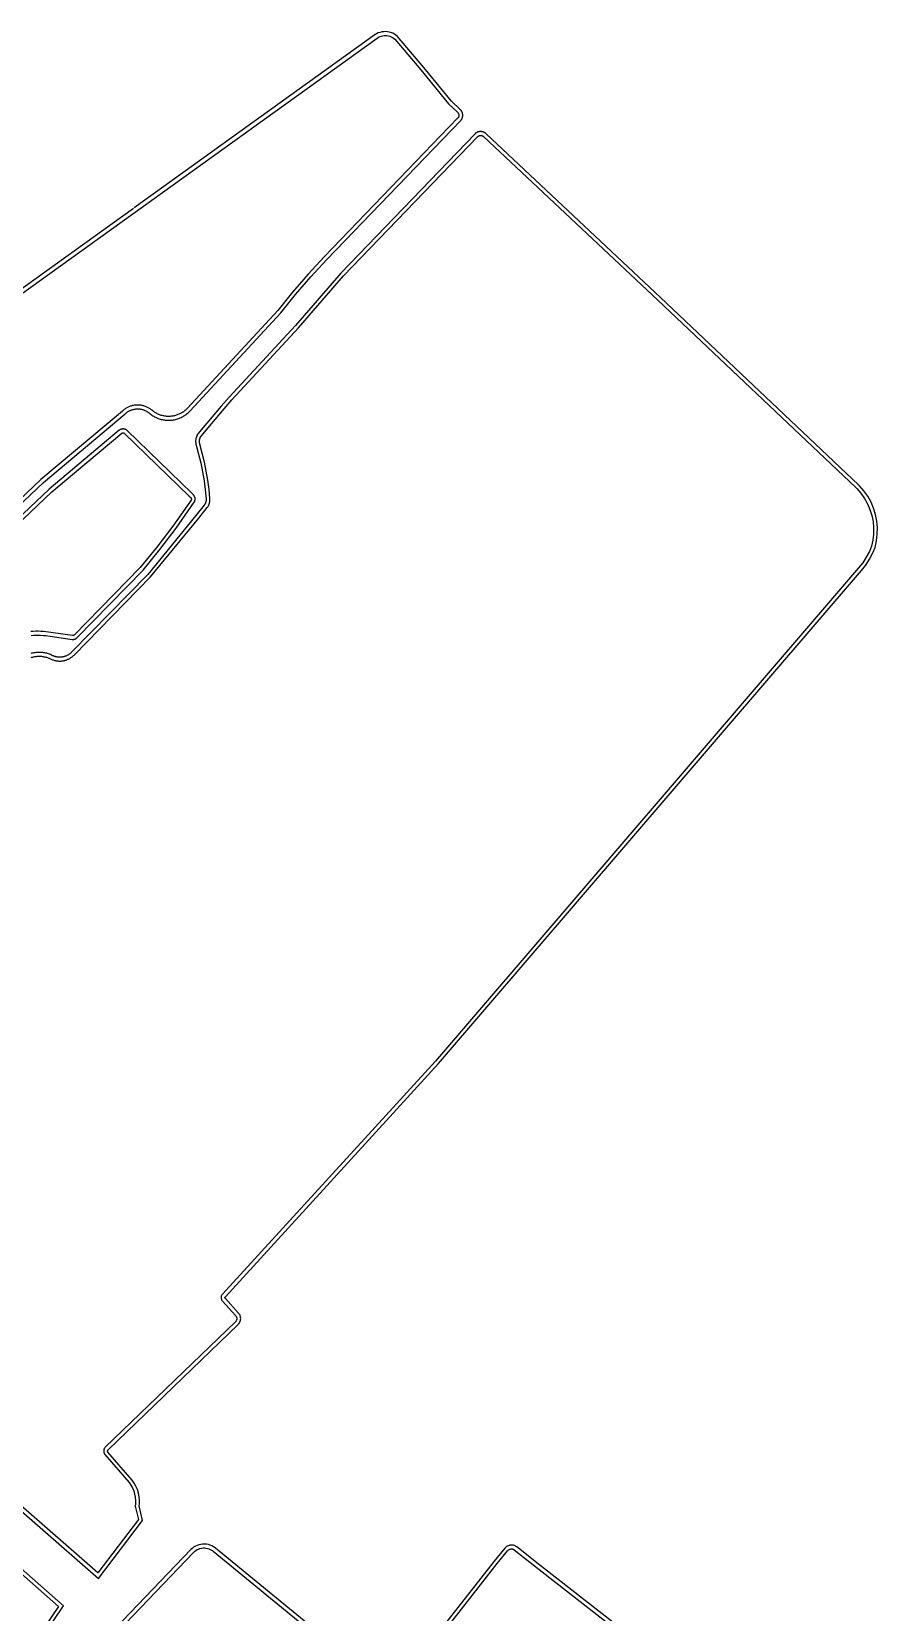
# Model space of a CAD drawing. Header units: millimetres. Extents: x 676447 to 689606, y 7455628 to 7463967.
# Drawn here: x 683275.9 to 683451.5, y 7463486.7 to 7463814.7 of the extents above; entities that cross this region are included whole.
import ezdxf

# ---------------------------------------------------------------- set-up
doc = ezdxf.new("R2010")
doc.units = ezdxf.units.MM
doc.header["$LTSCALE"] = 0.1
doc.header["$MEASUREMENT"] = 0
doc.layers.add('MUB_MEIOFIO', color=7, linetype='Continuous')
doc.layers.add('MUB_QUADRAS', color=7, linetype='Continuous')

msp = doc.modelspace()

# ---------------------------------------------------------------- linework, layer by layer
at = {"layer": 'MUB_MEIOFIO', "color": 244, "linetype": 'Continuous'}
for points in [[(683259.48, 7463703.31), (683278.35, 7463721.16), (683295.3, 7463735.39), (683295.41, 7463735.5), (683295.52, 7463735.58), (683295.62, 7463735.67), (683295.73, 7463735.74), (683295.83, 7463735.82), (683295.95, 7463735.89), (683296.06, 7463735.96), (683296.18, 7463736.02), (683296.3, 7463736.08), (683296.42, 7463736.13), (683296.54, 7463736.18), (683296.66, 7463736.23), (683296.79, 7463736.27), (683296.91, 7463736.31), (683297.04, 7463736.34), (683297.17, 7463736.37), (683297.3, 7463736.39), (683297.43, 7463736.41), (683297.56, 7463736.42), (683297.69, 7463736.43), (683297.83, 7463736.44), (683297.96, 7463736.44), (683298.09, 7463736.44), (683298.22, 7463736.43), (683298.35, 7463736.42), (683298.48, 7463736.4), (683298.61, 7463736.38), (683298.74, 7463736.35), (683298.87, 7463736.32), (683299, 7463736.29), (683299.13, 7463736.25), (683299.25, 7463736.2), (683299.37, 7463736.15), (683299.49, 7463736.1), (683299.61, 7463736.04), (683299.73, 7463735.98), (683299.85, 7463735.92), (683299.96, 7463735.85), (683300.07, 7463735.78), (683300.18, 7463735.7), (683300.28, 7463735.62), (683300.39, 7463735.53), (683300.55, 7463735.4), (683300.72, 7463735.27), (683300.89, 7463735.15), (683301.07, 7463735.03), (683301.25, 7463734.92), (683301.44, 7463734.82), (683301.63, 7463734.72), (683301.82, 7463734.63), (683302.01, 7463734.54), (683302.21, 7463734.46), (683302.41, 7463734.39), (683302.61, 7463734.33), (683302.82, 7463734.27), (683303.03, 7463734.22), (683303.24, 7463734.18), (683303.45, 7463734.14), (683303.66, 7463734.12), (683303.87, 7463734.1), (683304.08, 7463734.08), (683304.29, 7463734.08), (683304.51, 7463734.08), (683304.72, 7463734.09), (683304.93, 7463734.1), (683305.14, 7463734.13), (683305.35, 7463734.16), (683305.56, 7463734.2), (683305.77, 7463734.24), (683305.98, 7463734.3), (683306.18, 7463734.36), (683306.38, 7463734.42), (683306.58, 7463734.5), (683306.78, 7463734.58), (683306.97, 7463734.67), (683307.17, 7463734.76), (683307.35, 7463734.86), (683307.54, 7463734.97), (683307.72, 7463735.08), (683307.89, 7463735.2), (683308.06, 7463735.33), (683308.23, 7463735.46), (683308.39, 7463735.6), (683308.55, 7463735.74), (683308.7, 7463735.89), (683308.85, 7463736.04), (683327.63, 7463756.34), (683330.71, 7463760.16), (683333.9, 7463763.84), (683337.22, 7463767.42), (683364.94, 7463796.19), (683364.97, 7463796.23), (683365.01, 7463796.27), (683365.05, 7463796.32), (683365.08, 7463796.36), (683365.12, 7463796.41), (683365.15, 7463796.46), (683365.18, 7463796.51), (683365.21, 7463796.56), (683365.23, 7463796.61), (683365.26, 7463796.67), (683365.28, 7463796.72), (683365.3, 7463796.78), (683365.32, 7463796.83), (683365.34, 7463796.89), (683365.35, 7463796.94), (683365.37, 7463797), (683365.38, 7463797.06), (683365.39, 7463797.12), (683365.4, 7463797.17), (683365.4, 7463797.23), (683365.41, 7463797.29), (683365.41, 7463797.35), (683365.41, 7463797.41), (683365.4, 7463797.47), (683365.4, 7463797.52), (683365.39, 7463797.58), (683365.38, 7463797.64), (683365.37, 7463797.7), (683365.36, 7463797.76), (683365.35, 7463797.81), (683365.33, 7463797.87), (683365.31, 7463797.92), (683365.29, 7463797.98), (683365.27, 7463798.03), (683365.25, 7463798.09), (683365.22, 7463798.14), (683365.19, 7463798.19), (683365.16, 7463798.24), (683365.13, 7463798.29), (683365.1, 7463798.34), (683365.07, 7463798.39), (683365.03, 7463798.43), (683364.99, 7463798.48), (683364.95, 7463798.52), (683364.91, 7463798.56), (683364.87, 7463798.6), (683363.07, 7463800.29), (683357.32, 7463807.31), (683351.86, 7463813.73), (683351.55, 7463813.98), (683351.23, 7463814.2), (683350.89, 7463814.39), (683350.52, 7463814.54), (683350.15, 7463814.64), (683349.78, 7463814.71), (683349.39, 7463814.74), (683349.01, 7463814.72), (683348.61, 7463814.67), (683348.25, 7463814.58), (683347.88, 7463814.45), (683347.52, 7463814.27), (683347.3, 7463814.13), (683347.25, 7463814.12), (683297.21, 7463778.15)], [(683239.07, 7463537.98), (683289.8, 7463493.72), (683298.95, 7463505.77), (683298.23, 7463508.75), (683298.28, 7463509.17), (683298.29, 7463509.93), (683298.22, 7463510.68), (683298.08, 7463511.42), (683297.87, 7463512.14), (683297.57, 7463512.84), (683297.2, 7463513.51), (683296.77, 7463514.13), (683291.76, 7463519.93), (683291.76, 7463519.93), (683291.73, 7463519.98), (683291.71, 7463520.01), (683291.69, 7463520.07), (683291.68, 7463520.07), (683291.68, 7463520.08), (683291.68, 7463520.14), (683291.68, 7463520.18), (683291.68, 7463520.21), (683291.68, 7463520.22), (683291.7, 7463520.26), (683291.71, 7463520.29), (683291.72, 7463520.3), (683291.75, 7463520.35), (683291.78, 7463520.38), (683318.82, 7463546.44), (683318.89, 7463546.52), (683319, 7463546.65), (683319.09, 7463546.81), (683319.16, 7463546.93), (683319.24, 7463547.14), (683319.27, 7463547.31), (683319.3, 7463547.45), (683319.32, 7463547.64), (683319.3, 7463547.86), (683319.27, 7463548.03), (683319.23, 7463548.16), (683319.18, 7463548.33), (683319.07, 7463548.51), (683318.97, 7463548.66), (683318.87, 7463548.78), (683316.13, 7463551.78), (683316.12, 7463551.8), (683316.09, 7463551.83), (683316.08, 7463551.86), (683316.07, 7463551.89), (683316.06, 7463551.93), (683316.05, 7463551.96), (683316.05, 7463551.96), (683316.05, 7463552), (683316.06, 7463552.07), (683316.06, 7463552.07), (683316.07, 7463552.09), (683316.09, 7463552.14), (683316.1, 7463552.15), (683316.13, 7463552.19), (683360.37, 7463600.56), (683448.2, 7463702.93), (683449.1, 7463704.03), (683449.89, 7463705.25), (683450.55, 7463706.54), (683451.01, 7463707.68), (683451.32, 7463709.05), (683451.48, 7463710.41), (683451.5, 7463711.79), (683451.38, 7463713.16), (683451.12, 7463714.52), (683450.7, 7463715.83), (683450.17, 7463717.1), (683449.49, 7463718.3), (683448.7, 7463719.43), (683447.8, 7463720.45), (683447.59, 7463720.67), (683406.5, 7463759.59), (683370.28, 7463793.54), (683370.24, 7463793.57), (683370.19, 7463793.61), (683370.15, 7463793.65), (683370.1, 7463793.68), (683370.05, 7463793.72), (683370, 7463793.75), (683369.95, 7463793.78), (683369.9, 7463793.8), (683369.84, 7463793.83), (683369.79, 7463793.85), (683369.74, 7463793.88), (683369.68, 7463793.9), (683369.63, 7463793.92), (683369.57, 7463793.93), (683369.51, 7463793.95), (683369.45, 7463793.96), (683369.4, 7463793.97), (683369.34, 7463793.98), (683369.28, 7463793.99), (683369.22, 7463793.99), (683369.16, 7463793.99), (683369.1, 7463793.99), (683369.04, 7463793.99), (683368.99, 7463793.99), (683368.93, 7463793.98), (683368.87, 7463793.98), (683368.81, 7463793.97), (683368.75, 7463793.95), (683368.7, 7463793.94), (683368.64, 7463793.92), (683368.58, 7463793.91), (683368.53, 7463793.89), (683368.47, 7463793.87), (683368.42, 7463793.84), (683368.37, 7463793.82), (683368.31, 7463793.79), (683368.26, 7463793.76), (683368.21, 7463793.73), (683368.16, 7463793.7), (683368.11, 7463793.67), (683368.07, 7463793.63), (683368.02, 7463793.59), (683367.98, 7463793.55), (683367.93, 7463793.51), (683367.9, 7463793.48), (683340.09, 7463764.61), (683330.71, 7463753.76), (683316.91, 7463738.84), (683315.27, 7463736.99), (683310.45, 7463731.28), (683310.4, 7463731.2), (683310.35, 7463731.12), (683310.3, 7463731.04), (683310.26, 7463730.95), (683310.21, 7463730.86), (683310.18, 7463730.78), (683310.14, 7463730.69), (683310.11, 7463730.6), (683310.08, 7463730.5), (683310.05, 7463730.41), (683310.03, 7463730.32), (683310.01, 7463730.22), (683309.99, 7463730.13), (683309.98, 7463730.03), (683309.97, 7463729.93), (683309.96, 7463729.84), (683309.96, 7463729.74), (683309.96, 7463729.64), (683309.96, 7463729.55), (683309.97, 7463729.45), (683309.98, 7463729.36), (683309.99, 7463729.26), (683310.01, 7463729.16), (683310.03, 7463729.07), (683310.05, 7463728.98), (683310.07, 7463728.89), (683310.58, 7463727.06), (683311.02, 7463725.23), (683311.4, 7463723.38), (683311.71, 7463721.51), (683311.95, 7463719.64), (683312.13, 7463717.76), (683312.14, 7463717.7), (683312.14, 7463717.63), (683312.14, 7463717.57), (683312.14, 7463717.5), (683312.13, 7463717.44), (683312.12, 7463717.37), (683312.11, 7463717.31), (683312.1, 7463717.24), (683312.09, 7463717.18), (683312.07, 7463717.11), (683312.05, 7463717.05), (683312.03, 7463716.99), (683312.01, 7463716.93), (683311.99, 7463716.87), (683311.96, 7463716.81), (683311.93, 7463716.75), (683311.9, 7463716.69), (683311.86, 7463716.63), (683311.83, 7463716.58), (683311.79, 7463716.52), (683311.76, 7463716.47), (683309.99, 7463714.3), (683300.01, 7463702.1), (683284.17, 7463685.93), (683284.09, 7463685.84), (683284, 7463685.76), (683283.91, 7463685.69), (683283.82, 7463685.62), (683283.73, 7463685.55), (683283.63, 7463685.48), (683283.54, 7463685.42), (683283.44, 7463685.36), (683283.34, 7463685.3), (683283.23, 7463685.25), (683283.13, 7463685.2), (683283.02, 7463685.15), (683282.91, 7463685.11), (683282.8, 7463685.07), (683282.69, 7463685.04), (683282.58, 7463685.01), (683282.47, 7463684.98), (683282.35, 7463684.96), (683282.24, 7463684.94), (683282.12, 7463684.92), (683282.01, 7463684.91), (683281.89, 7463684.9), (683281.77, 7463684.9), (683281.66, 7463684.9), (683281.54, 7463684.91), (683281.43, 7463684.91), (683281.31, 7463684.93), (683281.2, 7463684.94), (683281.08, 7463684.96), (683280.97, 7463684.99), (683280.86, 7463685.02), (683280.74, 7463685.05), (683280.63, 7463685.08), (683280.52, 7463685.12), (683280.42, 7463685.17), (683280.31, 7463685.21), (683280.19, 7463685.27), (683280.19, 7463685.27), (683280.02, 7463685.35), (683279.83, 7463685.44), (683279.63, 7463685.51), (683279.44, 7463685.59), (683279.24, 7463685.65), (683279.04, 7463685.71), (683278.83, 7463685.76), (683278.63, 7463685.8), (683278.42, 7463685.84), (683278.22, 7463685.87), (683278.01, 7463685.89), (683277.8, 7463685.9), (683277.59, 7463685.91), (683277.38, 7463685.91), (683277.17, 7463685.9), (683276.96, 7463685.89), (683276.76, 7463685.87), (683276.55, 7463685.84), (683276.34, 7463685.81), (683276.14, 7463685.76), (683275.94, 7463685.71), (683275.73, 7463685.66)], [(683297.09, 7463778.06), (683230.67, 7463730.33), (683163.09, 7463682.41), (683082.51, 7463626.96)], [(683275.79, 7463689.43), (683276.29, 7463689.47), (683276.79, 7463689.49), (683277.29, 7463689.49), (683277.79, 7463689.47), (683278.29, 7463689.44), (683278.78, 7463689.39), (683279.28, 7463689.32), (683279.79, 7463689.24), (683284.32, 7463688.6), (683284.36, 7463688.6), (683284.4, 7463688.59), (683284.44, 7463688.59), (683284.48, 7463688.59), (683284.52, 7463688.59), (683284.56, 7463688.59), (683284.6, 7463688.6), (683284.65, 7463688.6), (683284.69, 7463688.61), (683284.73, 7463688.62), (683284.77, 7463688.63), (683284.81, 7463688.64), (683284.85, 7463688.65), (683284.89, 7463688.66), (683284.93, 7463688.68), (683284.97, 7463688.69), (683285, 7463688.71), (683285.04, 7463688.73), (683285.08, 7463688.75), (683285.11, 7463688.77), (683285.15, 7463688.79), (683285.18, 7463688.82), (683285.21, 7463688.84), (683285.25, 7463688.87), (683285.28, 7463688.89), (683285.31, 7463688.92), (683285.33, 7463688.95), (683299.06, 7463702.98), (683302.56, 7463707.27), (683305.9, 7463711.66), (683309.66, 7463717.05), (683309.68, 7463717.08), (683309.7, 7463717.11), (683309.72, 7463717.15), (683309.74, 7463717.18), (683309.76, 7463717.22), (683309.77, 7463717.26), (683309.79, 7463717.3), (683309.8, 7463717.34), (683309.82, 7463717.37), (683309.83, 7463717.41), (683309.84, 7463717.45), (683309.85, 7463717.49), (683309.86, 7463717.54), (683309.86, 7463717.58), (683309.87, 7463717.62), (683309.87, 7463717.66), (683309.87, 7463717.7), (683309.87, 7463717.74), (683309.87, 7463717.78), (683309.87, 7463717.82), (683309.86, 7463717.86), (683309.86, 7463717.91), (683309.85, 7463717.95), (683309.84, 7463717.99), (683309.83, 7463718.03), (683309.82, 7463718.07), (683309.81, 7463718.11), (683309.8, 7463718.15), (683309.78, 7463718.18), (683309.76, 7463718.22), (683309.75, 7463718.26), (683309.73, 7463718.3), (683309.71, 7463718.33), (683309.69, 7463718.37), (683309.66, 7463718.4), (683309.64, 7463718.44), (683309.62, 7463718.47), (683309.59, 7463718.5), (683309.56, 7463718.53), (683309.53, 7463718.56), (683309.51, 7463718.59), (683309.16, 7463718.93), (683295.72, 7463731.94), (683295.69, 7463731.97), (683295.66, 7463731.99), (683295.62, 7463732.02), (683295.59, 7463732.04), (683295.56, 7463732.07), (683295.52, 7463732.09), (683295.49, 7463732.11), (683295.45, 7463732.13), (683295.41, 7463732.15), (683295.37, 7463732.17), (683295.34, 7463732.19), (683295.3, 7463732.2), (683295.26, 7463732.22), (683295.22, 7463732.23), (683295.18, 7463732.24), (683295.13, 7463732.25), (683295.09, 7463732.26), (683295.05, 7463732.26), (683295.01, 7463732.27), (683294.97, 7463732.27), (683294.93, 7463732.27), (683294.89, 7463732.27), (683294.84, 7463732.27), (683294.8, 7463732.27), (683294.76, 7463732.27), (683294.72, 7463732.26), (683294.68, 7463732.26), (683294.64, 7463732.25), (683294.59, 7463732.24), (683294.55, 7463732.23), (683294.51, 7463732.22), (683294.47, 7463732.2), (683294.43, 7463732.19), (683294.4, 7463732.17), (683294.36, 7463732.15), (683294.32, 7463732.13), (683294.28, 7463732.11), (683294.25, 7463732.09), (683294.21, 7463732.07), (683294.18, 7463732.05), (683294.15, 7463732.02), (683294.12, 7463732), (683279.58, 7463719.78), (683260.74, 7463701.97)], [(683276.38, 7463478.91), (683282.51, 7463488.04), (683232.03, 7463532.53)], [(683342.84, 7463476.43), (683314.09, 7463500), (683314, 7463500.06), (683313.7, 7463500.27), (683313.34, 7463500.46), (683312.98, 7463500.61), (683312.6, 7463500.73), (683312.21, 7463500.8), (683311.82, 7463500.84), (683311.42, 7463500.83), (683311.02, 7463500.78), (683310.64, 7463500.69), (683310.26, 7463500.56), (683309.9, 7463500.39), (683309.55, 7463500.18), (683309.25, 7463499.95), (683308.97, 7463499.69), (683291.68, 7463481.68)], [(683397.21, 7463484.12), (683381.79, 7463496.2), (683376.61, 7463500.26), (683376.46, 7463500.37), (683376.28, 7463500.46), (683376.13, 7463500.53), (683375.94, 7463500.59), (683375.77, 7463500.62), (683375.58, 7463500.64), (683375.37, 7463500.64), (683375.18, 7463500.61), (683375.04, 7463500.58), (683374.82, 7463500.51), (683374.65, 7463500.42), (683374.65, 7463500.42), (683374.53, 7463500.35), (683374.33, 7463500.22), (683374.21, 7463500.08), (683374.14, 7463500.01), (683371.93, 7463497.3), (683358.84, 7463480.6)]]:
    msp.add_lwpolyline(points, dxfattribs=at)
at = {"layer": 'MUB_QUADRAS', "linetype": 'Continuous'}
for points in [[(683231.13, 7463729.67), (683347.62, 7463813.4), (683347.65, 7463813.41), (683347.92, 7463813.58), (683348.18, 7463813.71), (683348.48, 7463813.81), (683348.77, 7463813.89), (683349.07, 7463813.93), (683349.38, 7463813.94), (683349.67, 7463813.92), (683349.97, 7463813.86), (683350.26, 7463813.78), (683350.54, 7463813.67), (683350.81, 7463813.52), (683351.07, 7463813.35), (683351.3, 7463813.15), (683356.71, 7463806.8), (683362.48, 7463799.75), (683364.32, 7463798.02), (683364.35, 7463798), (683364.37, 7463797.98), (683364.39, 7463797.95), (683364.41, 7463797.93), (683364.43, 7463797.91), (683364.44, 7463797.88), (683364.46, 7463797.86), (683364.48, 7463797.83), (683364.49, 7463797.8), (683364.51, 7463797.77), (683364.52, 7463797.75), (683364.53, 7463797.72), (683364.55, 7463797.69), (683364.56, 7463797.66), (683364.57, 7463797.63), (683364.58, 7463797.6), (683364.58, 7463797.57), (683364.59, 7463797.54), (683364.6, 7463797.51), (683364.6, 7463797.48), (683364.6, 7463797.45), (683364.61, 7463797.42), (683364.61, 7463797.39), (683364.61, 7463797.36), (683364.61, 7463797.33), (683364.6, 7463797.29), (683364.6, 7463797.26), (683364.6, 7463797.23), (683364.59, 7463797.2), (683364.59, 7463797.17), (683364.58, 7463797.14), (683364.57, 7463797.11), (683364.56, 7463797.08), (683364.55, 7463797.05), (683364.54, 7463797.02), (683364.53, 7463797), (683364.52, 7463796.97), (683364.5, 7463796.94), (683364.49, 7463796.91), (683364.47, 7463796.89), (683364.45, 7463796.86), (683364.44, 7463796.83), (683364.42, 7463796.81), (683364.4, 7463796.79), (683364.38, 7463796.76), (683364.36, 7463796.74), (683336.64, 7463767.97), (683333.3, 7463764.38), (683330.09, 7463760.67), (683327.02, 7463756.86), (683308.26, 7463736.59), (683308.14, 7463736.45), (683308, 7463736.32), (683307.87, 7463736.2), (683307.73, 7463736.08), (683307.58, 7463735.97), (683307.43, 7463735.86), (683307.28, 7463735.75), (683307.12, 7463735.65), (683306.96, 7463735.56), (683306.8, 7463735.47), (683306.63, 7463735.39), (683306.46, 7463735.31), (683306.29, 7463735.24), (683306.12, 7463735.18), (683305.94, 7463735.12), (683305.77, 7463735.07), (683305.59, 7463735.02), (683305.41, 7463734.98), (683305.22, 7463734.95), (683305.04, 7463734.92), (683304.86, 7463734.9), (683304.67, 7463734.89), (683304.49, 7463734.88), (683304.3, 7463734.88), (683304.12, 7463734.88), (683303.93, 7463734.89), (683303.75, 7463734.91), (683303.56, 7463734.94), (683303.38, 7463734.97), (683303.2, 7463735), (683303.02, 7463735.05), (683302.84, 7463735.1), (683302.67, 7463735.15), (683302.49, 7463735.21), (683302.32, 7463735.28), (683302.15, 7463735.35), (683301.98, 7463735.43), (683301.82, 7463735.52), (683301.66, 7463735.61), (683301.5, 7463735.71), (683301.34, 7463735.81), (683301.19, 7463735.92), (683301.05, 7463736.03), (683300.9, 7463736.15), (683300.78, 7463736.25), (683300.65, 7463736.34), (683300.52, 7463736.44), (683300.39, 7463736.52), (683300.25, 7463736.61), (683300.11, 7463736.69), (683299.97, 7463736.76), (683299.83, 7463736.83), (683299.68, 7463736.89), (683299.53, 7463736.95), (683299.38, 7463737), (683299.23, 7463737.05), (683299.07, 7463737.1), (683298.92, 7463737.13), (683298.76, 7463737.16), (683298.6, 7463737.19), (683298.44, 7463737.21), (683298.29, 7463737.23), (683298.13, 7463737.24), (683297.97, 7463737.24), (683297.81, 7463737.24), (683297.65, 7463737.23), (683297.49, 7463737.22), (683297.33, 7463737.2), (683297.17, 7463737.18), (683297.01, 7463737.15), (683296.86, 7463737.12), (683296.7, 7463737.08), (683296.55, 7463737.03), (683296.4, 7463736.98), (683296.25, 7463736.93), (683296.1, 7463736.87), (683295.95, 7463736.8), (683295.81, 7463736.73), (683295.67, 7463736.65), (683295.53, 7463736.57), (683295.4, 7463736.49), (683295.26, 7463736.4), (683295.13, 7463736.3), (683295.01, 7463736.2), (683294.89, 7463736.1), (683294.77, 7463736), (683277.82, 7463721.75), (683258.35, 7463703.34)], [(683275.79, 7463684.84), (683275.96, 7463684.89), (683276.14, 7463684.94), (683276.31, 7463684.98), (683276.49, 7463685.02), (683276.67, 7463685.05), (683276.85, 7463685.07), (683277.03, 7463685.09), (683277.21, 7463685.1), (683277.39, 7463685.11), (683277.57, 7463685.11), (683277.76, 7463685.1), (683277.94, 7463685.09), (683278.12, 7463685.07), (683278.3, 7463685.05), (683278.48, 7463685.01), (683278.65, 7463684.98), (683278.83, 7463684.93), (683279, 7463684.88), (683279.18, 7463684.83), (683279.35, 7463684.77), (683279.52, 7463684.7), (683279.68, 7463684.63), (683279.85, 7463684.55), (683279.98, 7463684.49), (683280.11, 7463684.43), (683280.24, 7463684.37), (683280.38, 7463684.33), (683280.51, 7463684.28), (683280.65, 7463684.24), (683280.79, 7463684.21), (683280.93, 7463684.18), (683281.07, 7463684.15), (683281.21, 7463684.13), (683281.35, 7463684.12), (683281.5, 7463684.11), (683281.64, 7463684.1), (683281.78, 7463684.1), (683281.93, 7463684.11), (683282.07, 7463684.11), (683282.21, 7463684.13), (683282.36, 7463684.15), (683282.5, 7463684.17), (683282.64, 7463684.2), (683282.78, 7463684.23), (683282.92, 7463684.27), (683283.05, 7463684.31), (683283.19, 7463684.36), (683283.32, 7463684.41), (683283.45, 7463684.47), (683283.58, 7463684.53), (683283.71, 7463684.59), (683283.84, 7463684.66), (683283.96, 7463684.74), (683284.08, 7463684.82), (683284.2, 7463684.9), (683284.31, 7463684.98), (683284.42, 7463685.07), (683284.53, 7463685.17), (683284.64, 7463685.26), (683284.74, 7463685.36), (683300.6, 7463701.57), (683310.61, 7463713.79), (683312.39, 7463715.98), (683312.45, 7463716.06), (683312.5, 7463716.14), (683312.55, 7463716.22), (683312.6, 7463716.3), (683312.64, 7463716.38), (683312.68, 7463716.46), (683312.72, 7463716.55), (683312.76, 7463716.63), (683312.79, 7463716.72), (683312.82, 7463716.81), (683312.84, 7463716.9), (683312.87, 7463716.99), (683312.89, 7463717.08), (683312.9, 7463717.17), (683312.92, 7463717.27), (683312.93, 7463717.36), (683312.94, 7463717.45), (683312.94, 7463717.55), (683312.94, 7463717.64), (683312.94, 7463717.73), (683312.93, 7463717.83), (683312.75, 7463719.73), (683312.5, 7463721.63), (683312.18, 7463723.52), (683311.8, 7463725.4), (683311.35, 7463727.26), (683310.84, 7463729.11), (683310.84, 7463729.11), (683310.82, 7463729.18), (683310.81, 7463729.24), (683310.79, 7463729.31), (683310.78, 7463729.38), (683310.77, 7463729.45), (683310.76, 7463729.52), (683310.76, 7463729.59), (683310.76, 7463729.66), (683310.76, 7463729.73), (683310.76, 7463729.79), (683310.77, 7463729.86), (683310.77, 7463729.93), (683310.78, 7463730), (683310.79, 7463730.07), (683310.81, 7463730.14), (683310.83, 7463730.21), (683310.84, 7463730.27), (683310.87, 7463730.34), (683310.89, 7463730.4), (683310.91, 7463730.47), (683310.94, 7463730.53), (683310.97, 7463730.59), (683311, 7463730.66), (683311.04, 7463730.72), (683311.07, 7463730.77), (683311.09, 7463730.8), (683315.87, 7463736.46), (683317.5, 7463738.3), (683331.3, 7463753.23), (683340.68, 7463764.07), (683368.47, 7463792.92), (683368.49, 7463792.94), (683368.51, 7463792.96), (683368.54, 7463792.98), (683368.56, 7463793), (683368.59, 7463793.02), (683368.61, 7463793.04), (683368.64, 7463793.05), (683368.66, 7463793.07), (683368.69, 7463793.09), (683368.72, 7463793.1), (683368.75, 7463793.11), (683368.78, 7463793.13), (683368.81, 7463793.14), (683368.83, 7463793.15), (683368.86, 7463793.16), (683368.89, 7463793.17), (683368.92, 7463793.17), (683368.96, 7463793.18), (683368.99, 7463793.18), (683369.02, 7463793.19), (683369.05, 7463793.19), (683369.08, 7463793.19), (683369.11, 7463793.19), (683369.14, 7463793.19), (683369.17, 7463793.19), (683369.2, 7463793.19), (683369.23, 7463793.19), (683369.27, 7463793.18), (683369.3, 7463793.18), (683369.33, 7463793.17), (683369.36, 7463793.16), (683369.39, 7463793.15), (683369.42, 7463793.14), (683369.45, 7463793.13), (683369.47, 7463793.12), (683369.5, 7463793.11), (683369.53, 7463793.09), (683369.56, 7463793.08), (683369.58, 7463793.06), (683369.61, 7463793.05), (683369.64, 7463793.03), (683369.66, 7463793.01), (683369.69, 7463792.99), (683369.71, 7463792.97), (683369.73, 7463792.95), (683405.95, 7463759), (683447.03, 7463720.11), (683447.21, 7463719.91), (683448.07, 7463718.93), (683448.81, 7463717.87), (683449.45, 7463716.74), (683449.95, 7463715.55), (683450.34, 7463714.32), (683450.59, 7463713.05), (683450.7, 7463711.76), (683450.68, 7463710.46), (683450.53, 7463709.18), (683450.24, 7463707.92), (683449.83, 7463706.87), (683449.2, 7463705.66), (683448.46, 7463704.5), (683447.59, 7463703.44), (683359.77, 7463601.09), (683315.51, 7463552.7), (683315.45, 7463552.61), (683315.38, 7463552.51), (683315.33, 7463552.4), (683315.29, 7463552.31), (683315.27, 7463552.18), (683315.26, 7463552.08), (683315.25, 7463551.97), (683315.26, 7463551.84), (683315.28, 7463551.73), (683315.31, 7463551.62), (683315.36, 7463551.51), (683315.41, 7463551.41), (683315.48, 7463551.32), (683315.53, 7463551.25), (683318.27, 7463548.25), (683318.34, 7463548.18), (683318.39, 7463548.09), (683318.43, 7463548.02), (683318.46, 7463547.93), (683318.46, 7463547.93), (683318.49, 7463547.83), (683318.51, 7463547.74), (683318.52, 7463547.65), (683318.51, 7463547.56), (683318.49, 7463547.45), (683318.47, 7463547.36), (683318.44, 7463547.28), (683318.39, 7463547.19), (683318.34, 7463547.11), (683318.28, 7463547.04), (683318.23, 7463546.98), (683291.2, 7463520.93), (683291.13, 7463520.85), (683291.07, 7463520.76), (683291, 7463520.66), (683290.95, 7463520.55), (683290.91, 7463520.44), (683290.89, 7463520.33), (683290.88, 7463520.22), (683290.88, 7463520.1), (683290.89, 7463520), (683290.89, 7463520), (683290.9, 7463519.88), (683290.94, 7463519.77), (683290.99, 7463519.66), (683291.04, 7463519.56), (683291.1, 7463519.47), (683291.14, 7463519.42), (683296.14, 7463513.63), (683296.52, 7463513.08), (683296.85, 7463512.49), (683297.11, 7463511.87), (683297.3, 7463511.23), (683297.43, 7463510.57), (683297.49, 7463509.9), (683297.48, 7463509.22), (683297.42, 7463508.7), (683298.09, 7463505.95), (683289.68, 7463494.89), (683239.98, 7463538.25)], [(683260.71, 7463700.84), (683280.11, 7463719.19), (683294.63, 7463731.38), (683294.64, 7463731.39), (683294.65, 7463731.4), (683294.66, 7463731.41), (683294.67, 7463731.41), (683294.68, 7463731.42), (683294.7, 7463731.43), (683294.71, 7463731.43), (683294.72, 7463731.44), (683294.73, 7463731.45), (683294.75, 7463731.45), (683294.76, 7463731.45), (683294.77, 7463731.46), (683294.79, 7463731.46), (683294.8, 7463731.47), (683294.82, 7463731.47), (683294.83, 7463731.47), (683294.84, 7463731.47), (683294.86, 7463731.47), (683294.87, 7463731.47), (683294.88, 7463731.47), (683294.9, 7463731.47), (683294.91, 7463731.47), (683294.93, 7463731.47), (683294.94, 7463731.47), (683294.95, 7463731.47), (683294.97, 7463731.47), (683294.98, 7463731.46), (683295, 7463731.46), (683295.01, 7463731.45), (683295.02, 7463731.45), (683295.03, 7463731.45), (683295.05, 7463731.44), (683295.06, 7463731.43), (683295.07, 7463731.43), (683295.09, 7463731.42), (683295.1, 7463731.41), (683295.11, 7463731.41), (683295.12, 7463731.4), (683295.13, 7463731.39), (683295.14, 7463731.38), (683295.15, 7463731.37), (683295.16, 7463731.36), (683308.6, 7463718.35), (683308.95, 7463718.02), (683308.96, 7463718.01), (683308.97, 7463718), (683308.98, 7463717.99), (683308.99, 7463717.98), (683308.99, 7463717.96), (683309, 7463717.95), (683309.01, 7463717.94), (683309.02, 7463717.93), (683309.02, 7463717.92), (683309.03, 7463717.91), (683309.04, 7463717.89), (683309.04, 7463717.88), (683309.05, 7463717.87), (683309.05, 7463717.85), (683309.05, 7463717.84), (683309.06, 7463717.83), (683309.06, 7463717.81), (683309.06, 7463717.8), (683309.07, 7463717.79), (683309.07, 7463717.77), (683309.07, 7463717.76), (683309.07, 7463717.75), (683309.07, 7463717.73), (683309.07, 7463717.72), (683309.07, 7463717.71), (683309.07, 7463717.69), (683309.07, 7463717.68), (683309.07, 7463717.66), (683309.06, 7463717.65), (683309.06, 7463717.64), (683309.06, 7463717.62), (683309.05, 7463717.61), (683309.05, 7463717.6), (683309.04, 7463717.58), (683309.04, 7463717.57), (683309.03, 7463717.56), (683309.03, 7463717.55), (683309.02, 7463717.53), (683309.01, 7463717.52), (683309.01, 7463717.51), (683309, 7463717.5), (683305.25, 7463712.13), (683301.94, 7463707.76), (683298.47, 7463703.51), (683284.77, 7463689.51), (683284.76, 7463689.5), (683284.75, 7463689.49), (683284.74, 7463689.48), (683284.73, 7463689.48), (683284.71, 7463689.47), (683284.7, 7463689.46), (683284.69, 7463689.45), (683284.68, 7463689.44), (683284.67, 7463689.44), (683284.66, 7463689.43), (683284.64, 7463689.43), (683284.63, 7463689.42), (683284.62, 7463689.42), (683284.6, 7463689.41), (683284.59, 7463689.41), (683284.58, 7463689.4), (683284.56, 7463689.4), (683284.55, 7463689.4), (683284.54, 7463689.4), (683284.52, 7463689.39), (683284.51, 7463689.39), (683284.49, 7463689.39), (683284.48, 7463689.39), (683284.47, 7463689.39), (683284.45, 7463689.39), (683284.44, 7463689.39), (683284.42, 7463689.4), (683279.91, 7463690.03), (683279.4, 7463690.11), (683278.87, 7463690.18), (683278.35, 7463690.24), (683277.82, 7463690.27), (683277.3, 7463690.29), (683276.77, 7463690.29), (683276.24, 7463690.27), (683275.72, 7463690.23)], [(683231.72, 7463531.74), (683281.46, 7463487.91), (683275.69, 7463479.32)], [(683292.27, 7463481.13), (683309.53, 7463499.12), (683309.76, 7463499.33), (683310.01, 7463499.52), (683310.28, 7463499.69), (683310.56, 7463499.82), (683310.86, 7463499.92), (683311.16, 7463499.99), (683311.48, 7463500.03), (683311.79, 7463500.04), (683312.1, 7463500.01), (683312.41, 7463499.95), (683312.71, 7463499.86), (683313, 7463499.74), (683313.28, 7463499.59), (683313.53, 7463499.41), (683313.6, 7463499.36), (683342.4, 7463475.76)], [(683359.45, 7463480.08), (683372.55, 7463496.8), (683374.73, 7463499.47), (683374.79, 7463499.53), (683374.86, 7463499.61), (683374.95, 7463499.67), (683375.04, 7463499.72), (683375.13, 7463499.77), (683375.23, 7463499.8), (683375.33, 7463499.82), (683375.44, 7463499.84), (683375.54, 7463499.84), (683375.65, 7463499.83), (683375.75, 7463499.81), (683375.85, 7463499.78), (683375.94, 7463499.74), (683376.04, 7463499.69), (683376.12, 7463499.63), (683381.3, 7463495.57), (683396.68, 7463483.52)]]:
    msp.add_lwpolyline(points, dxfattribs=at)

doc.saveas('drawing.dxf')
